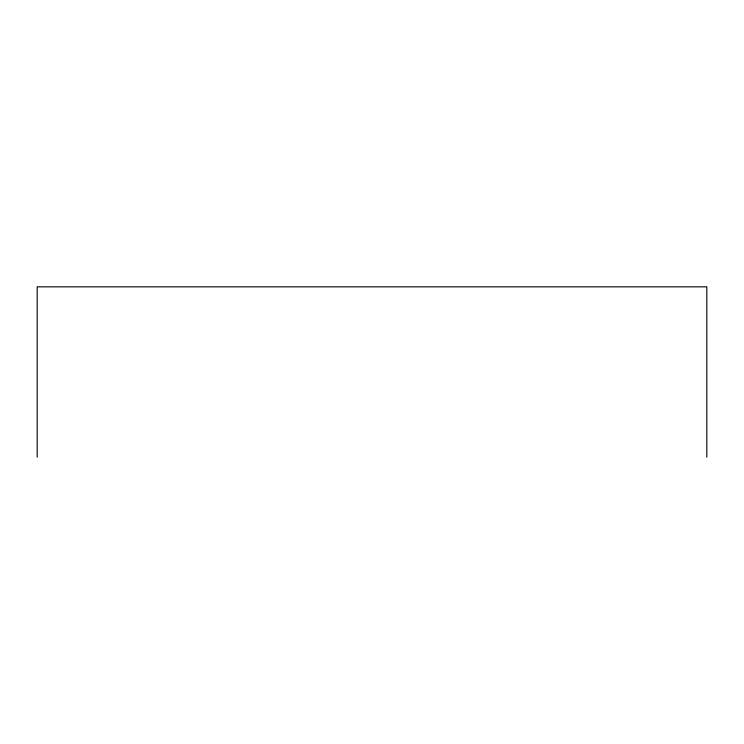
<?xml version="1.0" encoding="UTF-8"?>
<svg xmlns="http://www.w3.org/2000/svg" width="744" height="744" viewBox="0 0 744 744"><rect width="100%" height="100%" fill="white"/><g stroke="black" fill="none" stroke-linecap="round" stroke-linejoin="round"><path stroke-width="1.12" d="M706.8 457.169L706.8 286.831L37.2 286.831L37.2 457.169"/></g></svg>
